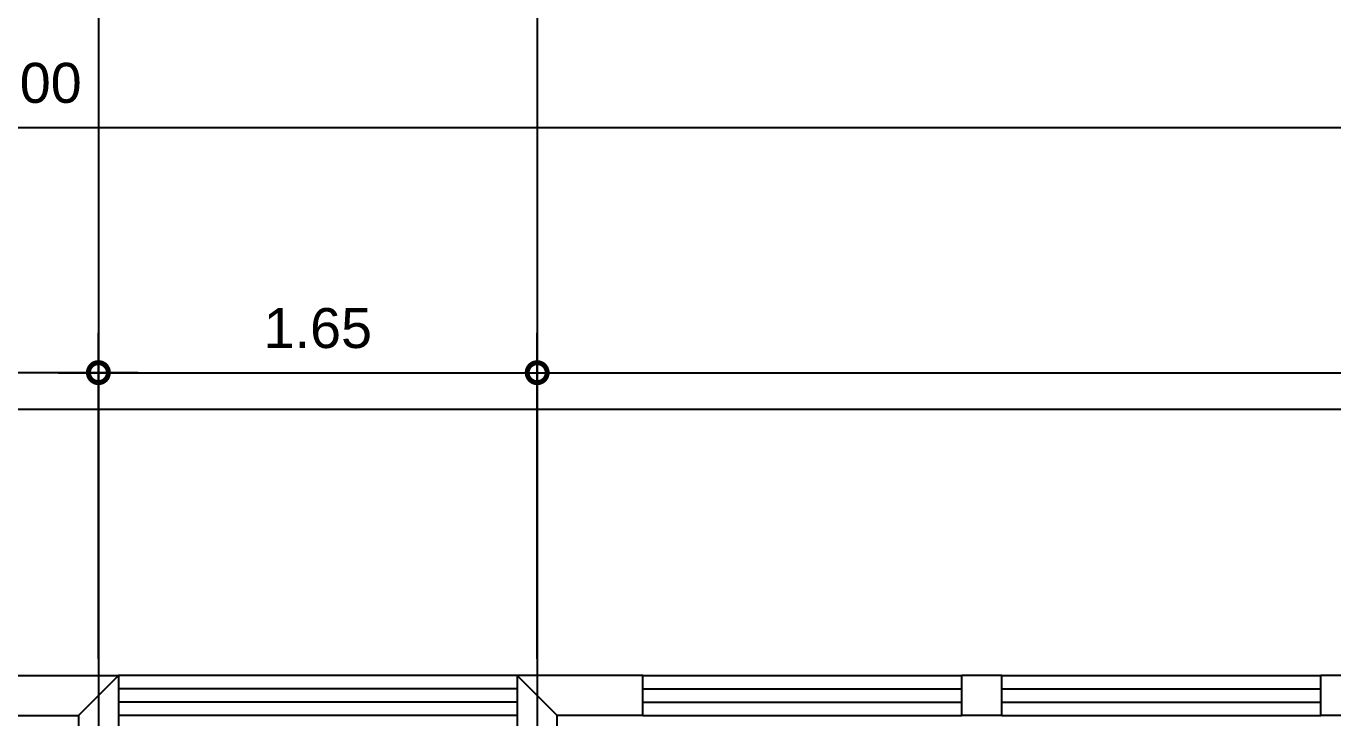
# Model space of a CAD drawing. Header units: inches. Extents: x -370 to 18, y -197 to 199.
# Drawn here: x -184.005 to -179.091, y 191.469 to 194.069 of the extents above; entities that cross this region are included whole.
import ezdxf
from ezdxf.enums import TextEntityAlignment as Align

# ---------------------------------------------------------------- set-up
doc = ezdxf.new("R2010")
doc.units = ezdxf.units.IN
doc.header["$MEASUREMENT"] = 0
doc.header["$PDMODE"] = 34
doc.header["$PDSIZE"] = 0.2
doc.linetypes.add('CENTER2', pattern=[28.575, 19.05, -3.175, 3.175, -3.175])
doc.styles.get("Standard").update_dxf_attribs({"font": 'arial.ttf'})
doc.dimstyles.new('E100', dxfattribs={"dimtxt": 0.15, "dimasz": 0.15, "dimexe": 0.15, "dimexo": 0.0625, "dimgap": 0.09, "dimtad": 1, "dimzin": 0, "dimdsep": 46, "dimtxsty": 'Standard', "dimblk": 'DOTSMALL', "dimcen": 0.09, "dimdle": 0.15, "dimclrd": 1, "dimclre": 1, "dimclrt": 2, "dimazin": 0, "dimtfac": 1, "dimtofl": 0, "dimtmove": 1, "dimatfit": 1, "dimldrblk": 'OPEN90', "dimfxl": 1, "dimtolj": 1, "dimtzin": 0, "dimarcsym": 0})

# ---------------------------------------------------------------- blocks, each defined once
blk = doc.blocks.new('EJE NORTE NUEVO')
at = {"color": 8}
for p, q in [((0, 3.2523), (0, 3.7639)), ((-0.3472, 2.9051), (-0.8588, 2.9051)), ((0.3472, 2.9051), (0.8588, 2.9051))]:
    blk.add_line(p, q, dxfattribs=at)
at = {"color": 2, "linetype": 'CENTER2'}
blk.add_line((0, 2.5579), (0, -2.5579), dxfattribs=at)
at = {"color": 8}
blk.add_circle((0, 2.9051), 0.4631, dxfattribs=at)
at = {"color": 4}
blk.add_circle((0, 2.9051), 0.4093, dxfattribs=at)
at = {"color": 8}
for start, end in [(71.4161, 108.5839), (160.6993, 199.2784), (341.7694, 18.2529), (251.0526, 288.9474)]:
    blk.add_arc((0, 2.9051), 0.3472, start, end, dxfattribs=at)
at = {"color": 4}
blk.add_attdef('A', text='', height=0.3581, dxfattribs=at).set_placement((0, 2.9051), align=Align.MIDDLE_CENTER)
blk = doc.blocks.new('_DotSmall')
at = {"color": 0, "linetype": 'ByBlock', "const_width": 0.5}
blk.add_lwpolyline([(-0.0625, 0, 1), (0.0625, 0, 1)], format="xyb", close=True, dxfattribs=at)
blk = doc.blocks.new('*D733')
at = {"color": 1, "lineweight": -2, "transparency": 16777216}
for p, q in [((-187.483, 192.1181), (-187.483, 192.9169)), ((-183.733, 191.6913), (-183.733, 192.9169)), ((-187.633, 192.7669), (-183.583, 192.7669))]:
    blk.add_line(p, q, dxfattribs=at)
at = {"layer": 'DEFPOINTS', "color": 0, "transparency": 16777216}
for p in [(-183.733, 192.7669), (-187.483, 192.0556), (-183.733, 191.6288)]:
    blk.add_point(p, dxfattribs=at)
at = {"color": 1, "lineweight": -2, "transparency": 16777216, "xscale": 0.15, "yscale": 0.15, "zscale": 0.15, "rotation": 180}
blk.add_blockref('_DotSmall', (-187.483, 192.7669), dxfattribs=at)
at = {"color": 1, "lineweight": -2, "transparency": 16777216, "xscale": 0.15, "yscale": 0.15, "zscale": 0.15}
blk.add_blockref('_DotSmall', (-183.733, 192.7669), dxfattribs=at)
at = {"color": 2, "transparency": 16777216, "insert": (-185.608, 192.9336), "char_height": 0.15, "attachment_point": 5}
blk.add_mtext('\\A1;3.75', dxfattribs=at)
blk = doc.blocks.new('_Open90')
at = {"color": 0, "linetype": 'ByBlock', "lineweight": -2}
for p, q in [((-0.5, 0.5), (0, 0)), ((0, 0), (-1, 0)), ((0, 0), (-0.5, -0.5))]:
    blk.add_line(p, q, dxfattribs=at)
blk = doc.blocks.new('*D734')
at = {"color": 1, "lineweight": -2, "transparency": 16777216}
for p, q in [((-183.733, 191.6913), (-183.733, 192.9166)), ((-182.083, 191.6913), (-182.083, 192.9166)), ((-183.883, 192.7666), (-181.933, 192.7666))]:
    blk.add_line(p, q, dxfattribs=at)
at = {"layer": 'DEFPOINTS', "color": 0, "transparency": 16777216}
for p in [(-182.083, 192.7666), (-183.733, 191.6288), (-182.083, 191.6288)]:
    blk.add_point(p, dxfattribs=at)
at = {"color": 1, "lineweight": -2, "transparency": 16777216, "xscale": 0.15, "yscale": 0.15, "zscale": 0.15, "rotation": 180}
blk.add_blockref('_DotSmall', (-183.733, 192.7666), dxfattribs=at)
at = {"color": 1, "lineweight": -2, "transparency": 16777216, "xscale": 0.15, "yscale": 0.15, "zscale": 0.15}
blk.add_blockref('_DotSmall', (-182.083, 192.7666), dxfattribs=at)
at = {"color": 2, "transparency": 16777216, "insert": (-182.908, 192.9332), "char_height": 0.15, "attachment_point": 5}
blk.add_mtext('\\A1;1.65', dxfattribs=at)
blk = doc.blocks.new('*D735')
at = {"color": 1, "lineweight": -2, "transparency": 16777216}
for p, q in [((-182.083, 191.6913), (-182.083, 192.9166)), ((-175.633, 191.6913), (-175.633, 192.9166)), ((-182.233, 192.7666), (-175.483, 192.7666))]:
    blk.add_line(p, q, dxfattribs=at)
at = {"layer": 'DEFPOINTS', "color": 0, "transparency": 16777216}
for p in [(-175.633, 192.7666), (-182.083, 191.6288), (-175.633, 191.6288)]:
    blk.add_point(p, dxfattribs=at)
at = {"color": 1, "lineweight": -2, "transparency": 16777216, "xscale": 0.15, "yscale": 0.15, "zscale": 0.15, "rotation": 180}
blk.add_blockref('_DotSmall', (-182.083, 192.7666), dxfattribs=at)
at = {"color": 1, "lineweight": -2, "transparency": 16777216, "xscale": 0.15, "yscale": 0.15, "zscale": 0.15}
blk.add_blockref('_DotSmall', (-175.633, 192.7666), dxfattribs=at)
at = {"color": 2, "transparency": 16777216, "insert": (-178.858, 192.9332), "char_height": 0.15, "attachment_point": 5}
blk.add_mtext('\\A1;6.45', dxfattribs=at)
blk = doc.blocks.new('*D736')
at = {"color": 1, "lineweight": -2, "transparency": 16777216}
for p, q in [((-192.558, 191.6913), (-192.558, 193.8381)), ((-175.558, 191.6913), (-175.558, 193.8381)), ((-192.708, 193.6881), (-175.408, 193.6881))]:
    blk.add_line(p, q, dxfattribs=at)
at = {"layer": 'DEFPOINTS', "color": 0, "transparency": 16777216}
for p in [(-175.558, 193.6881), (-192.558, 191.6288), (-175.558, 191.6288)]:
    blk.add_point(p, dxfattribs=at)
at = {"color": 1, "lineweight": -2, "transparency": 16777216, "xscale": 0.15, "yscale": 0.15, "zscale": 0.15, "rotation": 180}
blk.add_blockref('_DotSmall', (-192.558, 193.6881), dxfattribs=at)
at = {"color": 1, "lineweight": -2, "transparency": 16777216, "xscale": 0.15, "yscale": 0.15, "zscale": 0.15}
blk.add_blockref('_DotSmall', (-175.558, 193.6881), dxfattribs=at)
at = {"color": 2, "transparency": 16777216, "insert": (-184.058, 193.8547), "char_height": 0.15, "attachment_point": 5}
blk.add_mtext('\\A1;17.00', dxfattribs=at)

msp = doc.modelspace()

# ---------------------------------------------------------------- linework, layer by layer
at = {"color": 8}
msp.add_line((-174.67801, 192.62879), (-194.43476, 192.62879), dxfattribs=at)
at = {"color": 4}
for p, q in [((-184.11315, 191.62879), (-183.65801, 191.62879)), ((-183.65801, 191.62879), (-183.65801, 189.72879)), ((-181.68583, 191.62879), (-182.15801, 191.62879)), ((-182.15801, 191.62879), (-182.15801, 187.14039)), ((-181.68583, 191.47879), (-181.68583, 191.62879)), ((-180.33583, 191.62879), (-180.48583, 191.62879)), ((-180.48583, 191.47879), (-180.48583, 191.62879)), ((-180.33583, 191.47879), (-180.33583, 191.62879)), ((-175.55801, 191.62879), (-179.13583, 191.62879)), ((-179.13583, 191.47879), (-179.13583, 191.62879)), ((-184.11315, 191.47879), (-183.80801, 191.47879)), ((-183.80801, 191.47879), (-183.80801, 188.77879)), ((-181.68583, 191.47879), (-182.00801, 191.47879)), ((-182.00801, 188.09039), (-182.00801, 191.47879)), ((-180.33583, 191.47879), (-180.48583, 191.47879)), ((-175.70801, 191.47879), (-179.13583, 191.47879))]:
    msp.add_line(p, q, dxfattribs=at)
for p, q in [((-183.80801, 191.47879), (-183.65801, 191.62879)), ((-182.00801, 191.47879), (-182.15801, 191.62879))]:
    msp.add_line(p, q)
at = {"color": 1}
for p, q in [((-182.15801, 191.62879), (-183.65801, 191.62879)), ((-181.68583, 191.62879), (-180.48583, 191.62879)), ((-180.33583, 191.62879), (-179.13583, 191.62879)), ((-182.15801, 191.47879), (-183.65801, 191.47879)), ((-181.68583, 191.47879), (-180.48583, 191.47879)), ((-180.33583, 191.47879), (-179.13583, 191.47879))]:
    msp.add_line(p, q, dxfattribs=at)
at = {"color": 2}
for p, q in [((-182.15801, 191.57879), (-183.65801, 191.57879)), ((-181.68583, 191.57879), (-180.48583, 191.57879)), ((-180.33583, 191.57879), (-179.13583, 191.57879)), ((-182.15801, 191.52879), (-183.65801, 191.52879)), ((-181.68583, 191.52879), (-180.48583, 191.52879)), ((-180.33583, 191.52879), (-179.13583, 191.52879))]:
    msp.add_line(p, q, dxfattribs=at)

# ---------------------------------------------------------------- block references
for p, values in [((-183.73301, 191.9806), {'A': '6'}), ((-182.08301, 191.9806), {'A': '8'})]:
    msp.add_blockref('EJE NORTE NUEVO', p).add_auto_attribs(values)

# ---------------------------------------------------------------- dimensions: what is measured, and where the dimension line sits
for base, p1, p2, picture, middle in [((-175.55801, 193.68812), (-192.55801, 191.62879), (-175.55801, 191.62879), '*D736', (-184.05801, 193.8547)), ((-183.73301, 192.76693), (-187.48301, 192.0556), (-183.73301, 191.62879), '*D733', (-185.60801, 192.93357)), ((-182.08301, 192.76664), (-183.73301, 191.62879), (-182.08301, 191.62879), '*D734', (-182.90801, 192.93322)), ((-175.63301, 192.76664), (-182.08301, 191.62879), (-175.63301, 191.62879), '*D735', (-178.85801, 192.93322))]:
    dim = msp.add_linear_dim(base=base, p1=p1, p2=p2, dimstyle='E100')
    dim.commit()
    dim.dimension.update_dxf_attribs({"geometry": picture, "text_midpoint": middle})

doc.saveas('drawing.dxf')
